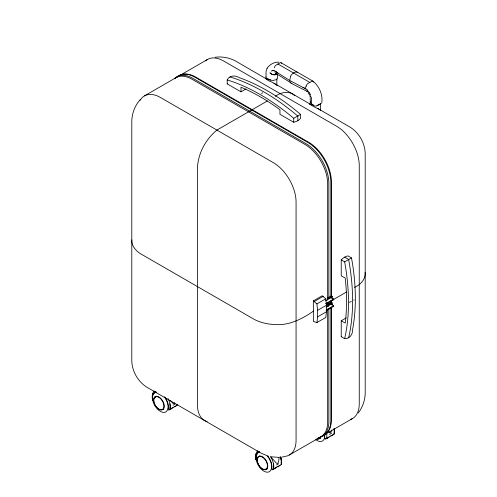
<?xml version="1.0" encoding="UTF-8"?>
<svg xmlns="http://www.w3.org/2000/svg" width="497" height="497" viewBox="0 0 497 497"><rect width="100%" height="100%" fill="white"/><g stroke="black" fill="none" stroke-linecap="round" stroke-linejoin="round"><path stroke-width="0.75" d="M267.852 456.227A11.45 6.61 60 0 1 271.666 468.919L273.574 469.056L281.221 464.639L281.507 460.57L280.78 457.122M152.523 399.265L152.517 400.215A11.45 6.61 60 0 1 156.244 391.835M256.085 453.643L255.713 455.662L256.03 459.98A11.45 6.61 60 0 1 259.167 451.692M279.246 457.035L278.506 462.017L277.63 463.44L276.487 463.185L270.971 457.197M281.221 464.639L281.519 461.632L280.482 457.023M324.74 434.049L324.684 438.329L326.591 438.441L326.889 435.434L326.504 432.98M316.937 322.559L317.589 316.862L317.589 310.352L316.937 303.897L313.352 300.871L313.352 321.441L316.937 322.559L325.796 317.44L326.448 311.743L326.448 305.239L325.796 298.784L322.211 295.758L313.352 300.871M152.225 396.531L152.523 393.991L153.418 391.978A12.81 7.399 60 0 1 154.319 391.002M152.567 393.879L152.244 396.351M331.772 430.054L330.654 432.831L329.511 432.57L328.716 431.421M303.015 87.286L306.332 89.199L289.739 80.483L290.41 76.855M344.657 338.674L345.744 333.499A207.137 119.591 60 0 0 345.744 268.299L344.657 261.863L341.234 259.888L341.234 275.804L345.204 278.09L345.57 281.42A204.391 118.006 60 0 1 345.57 320.174L345.204 323.081L341.234 320.789L341.234 336.699L344.657 338.674C349.571 339.202 352.969 334.09 352.597 329.542A207.137 119.591 60 0 0 352.597 264.348L351.509 257.906L348.086 255.93A12.717 7.343 -60 0 0 341.234 259.888M305.462 88.472L306.009 85.944M317.185 105.731A2.112 1.218 0 0 1 314.203 105.762C312.775 104.799 309.581 103.836 310.42 101.5M290.453 76.532C291.018 74.264 295.69 70.704 297.336 72.345M321.783 102.86C322.938 95.095 319.646 87.137 313.887 81.943M267.094 68.244C269.585 64.504 274.375 61.746 278.916 62.181M240.983 91.827L227.197 83.869L227.197 79.918C229.204 75.401 235.329 75.01 239.082 77.607A207.137 119.591 60 0 1 295.541 110.21L300.573 114.372L300.573 118.317A12.717 7.343 0 0 1 293.721 122.274L279.941 114.316L279.941 109.738L277.239 107.75A204.391 118.006 60 0 0 243.679 88.379L240.983 87.242L240.983 91.827L245.965 88.951M174.702 402.732L174.118 403.676L172.975 403.421L170.216 400.458M267.137 68.145L266.038 71.736L265.988 77.402M310.209 95.691L310.016 96.356L310.973 96.511L309.886 95.884M358.262 412.982C362.568 407.397 365.022 400.445 365.202 393.4L365.202 155.58C365.662 143.521 358.809 131.649 348.13 126.014L317.707 108.452C315.688 108.203 305.164 101.338 311.352 104.904M276.947 79.122L277.63 77.7L277.63 74.01M140.34 99.562C134.998 105.345 132.009 113.142 131.798 120.988L131.798 358.809C131.338 370.868 138.191 382.74 148.87 388.374L261.391 453.332L268.442 456.234M261.571 93.622L262.72 92.697M353.69 300.182L354.168 299.79M300.573 114.372L293.721 118.323L293.721 122.274M344.657 261.863L351.509 257.906M144.403 95.896L178.007 76.495M179.355 75.718L207.578 59.423M271.232 71.096L272.226 70.717M251.861 109.905L267.318 100.978M275.388 96.319C280.755 92.15 289.546 90.398 294.814 95.66M317.198 105.737L321.23 103.407M314.371 301.462L323.23 296.349M316.937 303.897L325.796 298.784M332.232 296.318L328.523 298.461L327.66 297.964L331.375 295.821L332.232 296.318L332.232 298.368M325.578 300.834L331.213 297.579L333.698 299.014L333.698 299.716L326.181 304.052M325.554 303.717L333.698 299.014M313.545 311.047C302.133 319.043 289.012 325.74 274.692 324.541C267.666 324.212 260.608 322.721 254.346 319.447L140.676 253.818C135.867 250.873 131.407 245.897 131.798 239.896M326.318 303.673L328.865 302.462L328.865 304.779M331.021 300.958L346.477 292.031M354.547 287.378C360.437 284.893 365.885 279.121 365.152 272.319M317.589 310.352L326.448 305.239M332.232 302.94L331.375 302.443L327.66 304.593L328.523 305.09L332.232 302.94L332.232 304.99M326.206 307.096L331.213 304.207L333.698 305.643L333.698 306.338L326.181 310.681M326.181 309.979L333.698 305.643M317.589 316.862L326.448 311.743M177.709 404.875L170.061 409.292L168.154 409.155A11.45 6.61 60 0 0 164.787 397.041M341.234 320.789L346.216 317.912M289.422 454.966L323.696 435.179M325.044 434.403L352.597 418.493M326.591 438.441L334.239 434.03L334.201 428.737A11.046 6.38 60 0 1 334.208 432.235M276.164 79.706L272.685 80.551L269.138 79.706M351.354 301.53L349.248 302.288M252.215 109.7L216.909 130.084C205.907 139.123 198.365 152.753 197.514 167.06L197.514 406.204C197.564 412.522 200.508 419.884 207.187 421.611M281.818 457.122L284.222 456.65M272.207 70.729L272.772 70.636M215.182 57.267C222.171 56.335 229.421 57.683 235.609 61.056L267.56 79.626M272.754 70.649L273.35 70.624M278.86 457.395L271.058 456.774M273.325 70.636L273.946 70.686M266.032 78.619C266.653 80.396 271.809 81.887 273.922 83.173L309.817 103.898M291.857 83.453L275.531 73.158M227.197 79.918L232.229 81.564A207.137 119.591 60 0 1 288.689 114.161L293.721 118.323M281.072 62.765L312.942 81.166M277.991 64.038L309.855 82.434M277.786 72.724L274.468 70.804L289.739 80.483M269.113 79.719L266.585 78.259A2.112 1.218 0 0 1 266.162 76.936M344.663 257.129L348.627 259.415A208.094 120.144 60 0 1 348.627 337.798M317.707 108.452L320.285 110.067M273.922 83.173L277.506 85.757M307.494 90.336L306.897 89.709L309.128 92.473M308.072 92.566L309.463 94.952M309.109 92.485L310.029 94.063M310.053 94.051L310.426 94.884M289.906 81.638L290.987 83.185L307.394 91.56A4.97 2.87 -60 0 1 306.835 91.038M311.346 97.306L311.687 104.295M334.152 428.569L334.537 431.023L334.239 434.03L334.245 432.788A11.45 6.61 60 0 0 334.351 428.6M273.48 463.595L273.872 466.049L273.574 469.056L273.53 463.763L272.617 460.719A12.81 7.399 60 0 0 270.461 456.588M169.968 403.831L170.359 406.285L170.061 409.292L170.017 403.999L169.104 400.955A12.81 7.399 60 0 0 167.98 398.538M256.036 459.029L256.036 453.755L256.93 451.742A12.81 7.399 60 0 1 257.831 450.76M310.215 97.356L310.24 102.233M331.375 296.113L331.375 181.622A32.112 18.544 60 0 0 308.668 142.291L195.762 77.103A32.112 18.544 60 0 0 179.703 75.513M331.375 303.071L331.375 300.753L330.847 301.312L330.847 303.636M331.375 307.718L331.375 419.884A32.112 18.544 60 0 1 323.069 435.36M331.213 297.579L331.213 298.281M331.213 304.207L331.213 304.903M330.847 296.672L330.847 182.175A32.423 18.718 60 0 0 307.923 142.471L195.004 77.277A32.423 18.718 60 0 0 176.82 77.141M330.847 307.506L330.847 420.456A32.423 18.718 60 0 1 321.876 436.273M328.865 297.815L328.865 183.318A32.423 18.718 60 0 0 305.941 143.614L193.022 78.42A32.423 18.718 60 0 0 174.838 78.284M328.865 308.649L328.865 421.599A32.423 18.718 60 0 1 318.043 437.826M328.523 305.09L328.523 306.45M327.66 300.014L327.66 183.766A32.112 18.544 60 0 0 304.953 144.434L192.047 79.253A32.112 18.544 60 0 0 174.497 78.706M327.66 302.897L327.66 306.767M327.66 309.084L327.66 422.028A32.112 18.544 60 0 1 319.36 437.503M320.615 103.376L320.615 110.241M297.827 120.69L297.827 116.105A208.094 120.144 60 0 0 229.949 76.917M276.829 78.855L276.829 84.956M227.197 83.869A12.717 7.343 0 0 1 227.539 83.434M270.79 80.011A4.796 2.771 0 0 1 267.877 78.719M274.468 67.816A2.137 1.23 -60 0 1 275.978 65.2L280.01 62.87A2.137 1.23 -60 0 1 281.464 63.324M276.257 73.382A4.97 2.87 -60 0 1 274.971 72.643M277.115 73.73A5.026 3.951 34.2 0 1 274.17 74.885L271.791 74.283L269.921 72.811L271.84 74.208L274.257 74.749A5.026 3.87 28.8 0 0 276.419 74.208M319.975 103.997A4.796 2.771 0 0 1 317.061 105.289M313.421 105.01A4.796 2.771 0 0 1 311.662 103.997M306.332 86.211A2.137 1.23 -60 0 1 307.842 83.595L311.874 81.272A2.137 1.23 -60 0 1 313.334 81.719M313.371 81.918A2.137 1.23 -60 0 1 313.383 82.142M341.787 336.624A12.717 7.343 -60 0 1 341.234 336.699M154.25 393.015A11.45 6.61 60 0 1 155.53 391.81M174.994 403.986A5.517 3.187 0 0 1 172.975 405.148M164.345 396.979A11.046 6.38 60 0 1 166.29 411.603A11.046 6.38 60 0 1 154.437 404.925A11.046 6.38 60 0 1 156.101 392.332M163.811 409.062A7.567 4.367 60 0 1 161.475 409.435M154.635 398.265A7.567 4.367 60 0 1 155.915 396.165M155.337 397.289A7.206 4.162 60 0 1 156.101 396.469M172.881 407.26A11.046 6.38 60 0 1 170.154 409.13M176.889 404.943A11.046 6.38 60 0 1 174.155 406.813M171.241 408.205A11.046 6.38 60 0 1 168.514 410.075M350.366 419.462A32.112 18.544 60 0 0 359.25 403.788L359.25 165.526A32.112 18.544 60 0 0 336.544 126.195L223.638 61.013A32.112 18.544 60 0 0 205.621 60.87M331.53 433.135A5.517 3.187 0 0 1 329.511 434.303M333.512 434.043A11.046 6.38 60 0 1 330.785 435.912M324.734 435.558A11.046 6.38 60 0 1 315.744 439.69M320.789 436.596A7.567 4.367 60 0 1 317.179 439.068M320.447 436.441A7.206 4.162 60 0 1 317.005 438.801M327.529 437.789A11.046 6.38 60 0 1 325.137 439.174M320.435 438.161A7.567 4.367 60 0 1 319.366 438.584M320.248 437.857A7.206 4.162 60 0 1 319.229 438.255M329.163 436.844A11.046 6.38 60 0 1 326.777 438.23M284.713 456.42A32.112 18.544 60 0 0 296.069 440.267L296.069 202.006A32.112 18.544 60 0 0 273.362 162.674L160.456 97.487A32.112 18.544 60 0 0 140.092 100.357M256.968 454.575A11.45 6.61 60 0 1 259.043 451.574M278.506 463.744A5.517 3.187 0 0 1 276.487 464.912M267.417 456.196A11.046 6.38 60 0 1 270.02 471.187A11.046 6.38 60 0 1 258.061 464.9A11.046 6.38 60 0 1 259.614 452.09M280.544 456.818A11.046 6.38 60 0 1 281.097 462.893M280.06 465.192A11.046 6.38 60 0 1 277.668 466.577M267.324 468.826A7.567 4.367 60 0 1 264.988 469.199M258.626 456.786A7.567 4.367 60 0 1 259.428 455.929M276.394 467.018A11.046 6.38 60 0 1 273.667 468.888M267.137 468.522A7.206 4.162 60 0 1 266.119 468.919M274.412 468.454A11.046 6.38 60 0 1 272.027 469.839M153.592 400.333A7.567 4.367 60 0 0 161.817 410.019A7.567 4.367 60 0 0 161.407 399.085A7.567 4.367 60 0 0 153.592 400.333M153.753 400.526A7.206 4.162 60 0 0 161.587 409.745A7.206 4.162 60 0 0 161.196 399.333A7.206 4.162 60 0 0 153.753 400.526M257.104 460.098A7.567 4.367 60 0 0 265.33 469.777A7.567 4.367 60 0 0 264.92 458.849A7.567 4.367 60 0 0 257.104 460.098M257.266 460.284A7.206 4.162 60 0 0 265.1 469.51A7.206 4.162 60 0 0 264.708 459.098A7.206 4.162 60 0 0 257.266 460.284"/></g></svg>
